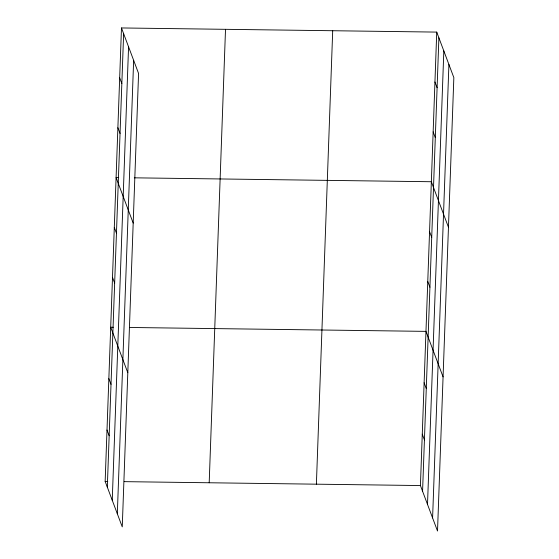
<?xml version="1.0" encoding="UTF-8"?>
<svg xmlns="http://www.w3.org/2000/svg" width="559" height="559" viewBox="0 0 559 559"><rect width="100%" height="100%" fill="white"/><g stroke="black" fill="none" stroke-linecap="round" stroke-linejoin="round"><path stroke-width="0.84" d="M121.478 27.95L138.576 73.453L122.26 526.899L105.155 481.397L121.478 27.95L436.74 32.101L453.845 77.603L437.522 531.05L420.424 485.547L436.74 32.101M107.314 487.127L123.63 33.687M112.247 500.256L128.563 46.809M117.327 513.777L133.643 60.33M209.192 482.766L225.515 29.32M316.387 484.178L332.703 30.731M422.576 491.284L438.892 37.837M427.509 504.407L443.825 50.96M432.596 517.927L448.912 64.481M118.69 177.622L116.09 177.587L133.196 223.09M134.3 177.825L431.352 181.738L448.458 227.24M113.309 327.26L110.703 327.225L127.808 372.727M129.779 327.476L425.972 331.375L443.07 376.878M105.155 481.397L107.761 481.432M124.231 481.648L420.424 485.547M434.944 81.977L437.103 87.714M433.148 131.861L435.307 137.598M429.557 231.615L431.716 237.351M427.768 281.498L429.92 287.228M424.12 382.768L426.279 388.498M422.269 434.154L424.428 439.891M119.682 77.827L121.834 83.564M117.886 127.711L120.038 133.44M114.295 227.464L116.454 233.201M112.499 277.348L114.658 283.078M108.858 378.611L111.01 384.347M107.007 430.004L109.159 435.74"/></g></svg>
